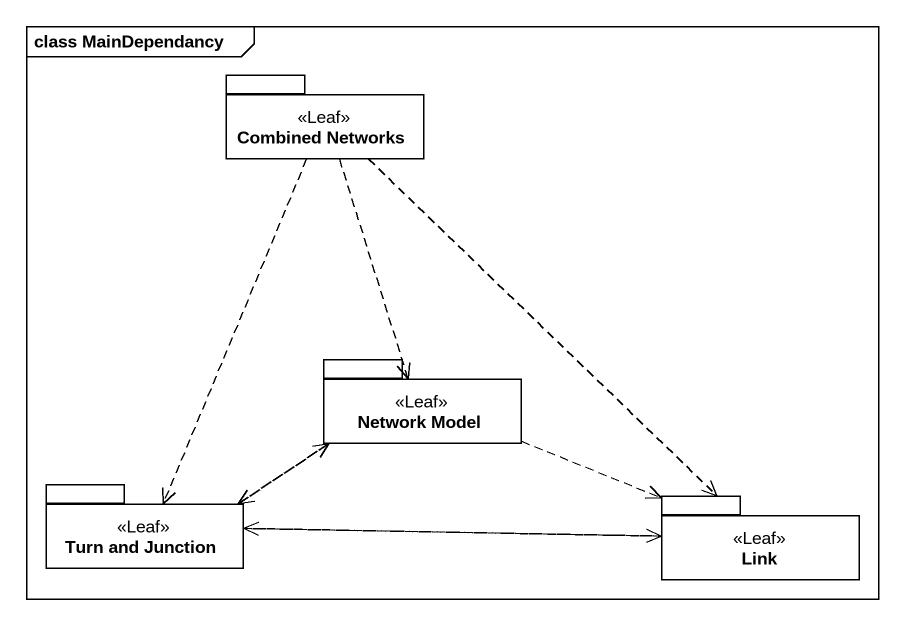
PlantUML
@startuml
mainframe class MainDependancy
package "Combined Networks" as Combined_Networks <<Leaf>> {
}
package "Network Model" as Network_Model <<Leaf>> {
}
package "Turn and Junction" as Turn_and_Junction <<Leaf>> {
}
package Link <<Leaf>> {
}
Combined_Networks ..> Network_Model
Combined_Networks ..> Turn_and_Junction
Combined_Networks ..> Link
Network_Model .left.> Turn_and_Junction
Network_Model .right.> Link
Turn_and_Junction .right.> Network_Model
Turn_and_Junction .right.> Link
Link .left.> Turn_and_Junction
@enduml
